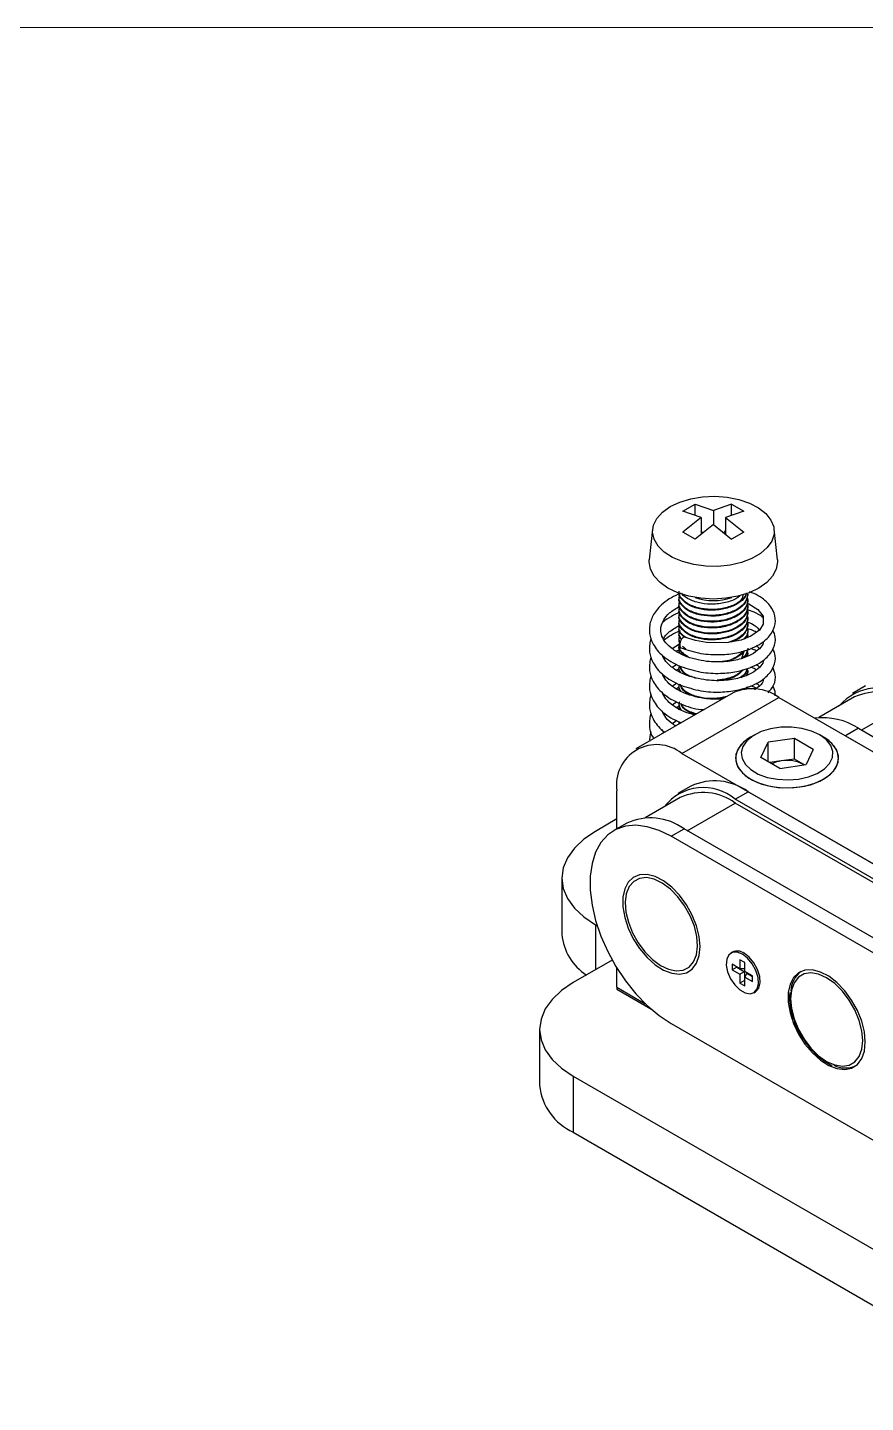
# Model space of a CAD drawing. Header units: millimetres. Extents: x 5 to 292, y 4 to 204.
# Drawn here: x 158.7 to 195.3, y 144.5 to 204.5 of the extents above; entities that cross this region are included whole.
import ezdxf

# ---------------------------------------------------------------- set-up
doc = ezdxf.new("R2010")
doc.units = ezdxf.units.MM

msp = doc.modelspace()

# ---------------------------------------------------------------- linework, layer by layer
at = {"color": 7, "linetype": 'Continuous', "lineweight": 18}
msp.add_line((4.92, 204.48), (291.92, 204.48), dxfattribs=at)
at = {"color": 7, "linetype": 'Continuous', "lineweight": 25}
for p, q in [((187.317, 183.37), (187.847, 183.676)), ((187.847, 183.676), (188.642, 183.394)), ((187.847, 183.182), (187.847, 183.676)), ((189.438, 183.676), (188.642, 183.394)), ((189.438, 183.676), (189.968, 183.37)), ((189.438, 183.182), (189.438, 183.676)), ((188.112, 183.088), (187.317, 183.37)), ((188.112, 183.088), (187.317, 182.452)), ((188.112, 183.088), (188.112, 182.358)), ((188.642, 183.394), (188.642, 182.782)), ((189.968, 183.37), (189.173, 183.088)), ((189.173, 183.088), (189.968, 182.452)), ((189.173, 183.088), (189.173, 182.358)), ((185.991, 182.582), (185.848, 181.251)), ((188.642, 182.782), (187.847, 182.146)), ((188.18, 182.412), (188.112, 182.51)), ((188.642, 182.782), (189.438, 182.146)), ((189.106, 182.411), (189.173, 182.508)), ((191.437, 181.251), (191.294, 182.582)), ((187.847, 182.146), (187.317, 182.452)), ((189.968, 182.452), (189.438, 182.146)), ((187.142, 179.622), (187.142, 179.59)), ((190.142, 179.719), (190.142, 179.752)), ((190.142, 179.46), (190.142, 179.493)), ((187.142, 179.363), (187.142, 179.331)), ((187.142, 179.104), (187.142, 179.071)), ((190.142, 179.201), (190.142, 179.233)), ((190.142, 178.942), (190.142, 178.974)), ((187.142, 178.844), (187.142, 178.812)), ((187.142, 178.585), (187.142, 178.553)), ((187.142, 178.326), (187.142, 178.294)), ((190.142, 178.682), (190.142, 178.715)), ((190.142, 178.423), (190.142, 178.456)), ((187.142, 178.067), (187.142, 178.034)), ((187.142, 177.807), (187.142, 177.775)), ((190.142, 178.164), (190.142, 178.196)), ((190.142, 177.905), (190.142, 177.937)), ((186.849, 177.37), (187.161, 177.578)), ((187.124, 177.298), (187.032, 177.253)), ((187.142, 177.548), (187.142, 177.516)), ((187.142, 177.289), (187.142, 177.257)), ((187.436, 177.346), (187.289, 177.457)), ((189.97, 177.241), (189.872, 176.936)), ((190.142, 177.127), (190.142, 177.159)), ((186.557, 176.967), (186.501, 176.928)), ((186.849, 176.554), (187.037, 176.679)), ((187.13, 176.484), (187.032, 176.436)), ((187.142, 176.511), (187.142, 176.479)), ((186.557, 176.151), (186.501, 176.112)), ((186.849, 175.737), (187.037, 175.862)), ((190.141, 176.349), (190.106, 176.239)), ((190.142, 176.349), (190.142, 176.382)), ((189.506, 175.44), (185.264, 172.991)), ((186.557, 175.334), (186.501, 175.295)), ((187.156, 175.68), (187.032, 175.62)), ((187.142, 175.733), (187.142, 175.701)), ((190.08, 175.674), (190.052, 175.588)), ((190.092, 175.677), (190.058, 175.572)), ((194.806, 175.259), (193.243, 174.357)), ((195.28, 175.743), (194.715, 175.417)), ((186.849, 174.92), (187.037, 175.046)), ((187.185, 174.878), (187.032, 174.803)), ((187.142, 174.956), (187.142, 174.923)), ((187.151, 174.696), (187.185, 174.8)), ((187.263, 172.793), (191.506, 175.242)), ((189.149, 175.234), (188.773, 175.176)), ((191.506, 175.242), (239.731, 147.402)), ((186.557, 174.518), (186.501, 174.478)), ((186.849, 174.104), (187.037, 174.229)), ((186.482, 173.694), (186.401, 173.833)), ((190.445, 173.609), (190.268, 173.507)), ((192.177, 173.449), (191.033, 173.28)), ((193.003, 172.962), (192.177, 173.449)), ((192.177, 172.551), (192.177, 173.449)), ((193.451, 173.507), (193.274, 173.609)), ((194.971, 173.895), (194.405, 173.568)), ((194.405, 173.568), (236.832, 149.076)), ((194.971, 173.895), (237.397, 149.403)), ((190.716, 172.623), (191.033, 173.28)), ((191.033, 172.436), (191.033, 173.28)), ((193.003, 172.962), (192.686, 172.306)), ((187.263, 172.793), (235.488, 144.953)), ((191.542, 172.136), (190.716, 172.623)), ((191.605, 172.466), (191.108, 172.392)), ((191.542, 172.136), (192.686, 172.306)), ((192.177, 172.551), (191.605, 172.466)), ((192.59, 172.308), (192.177, 172.551)), ((192.611, 172.295), (192.59, 172.308)), ((192.612, 172.295), (192.59, 172.308)), ((184.435, 169.503), (184.435, 171.159)), ((187.663, 171.367), (187.097, 171.04)), ((189.597, 170.793), (190.163, 171.119)), ((232.589, 146.627), (190.163, 171.119)), ((187.197, 170.867), (185.663, 169.981)), ((232.023, 146.3), (189.597, 170.793)), ((232.023, 146.137), (189.597, 170.629)), ((184.435, 169.933), (183.498, 169.392)), ((184.863, 169.75), (184.297, 169.424)), ((186.797, 169.176), (187.362, 169.503)), ((229.789, 145.01), (187.362, 169.503)), ((229.223, 144.684), (186.797, 169.176)), ((182.034, 167.351), (182.034, 164.902)), ((183.498, 165.31), (183.577, 165.265)), ((189.479, 164.122), (189.408, 164.082)), ((184.227, 163.772), (182.526, 162.79)), ((184.435, 162.586), (184.435, 163.419)), ((189.802, 163.399), (189.466, 163.593)), ((189.466, 163.593), (189.466, 163.348)), ((189.659, 163.46), (189.466, 163.348)), ((189.466, 163.348), (189.802, 163.154)), ((189.659, 163.482), (189.659, 163.46)), ((189.659, 163.46), (189.995, 163.266)), ((190.014, 163.665), (189.802, 163.787)), ((189.802, 163.787), (189.802, 163.399)), ((189.995, 163.392), (189.802, 163.399)), ((189.995, 163.266), (189.802, 163.154)), ((189.995, 163.676), (189.995, 163.392)), ((189.995, 163.266), (189.995, 162.878)), ((190.014, 163.277), (190.014, 163.665)), ((190.35, 163.083), (190.014, 163.277)), ((189.802, 163.154), (189.802, 162.766)), ((189.995, 162.878), (189.802, 162.766)), ((189.802, 162.766), (190.014, 162.644)), ((189.995, 162.878), (190.014, 162.867)), ((190.104, 163.203), (190.014, 163.032)), ((190.014, 162.644), (190.014, 163.032)), ((190.014, 163.032), (190.35, 162.838)), ((190.104, 163.203), (190.35, 163.061)), ((190.35, 162.838), (190.35, 163.083)), ((184.435, 162.586), (184.435, 162.504)), ((184.435, 162.586), (185.673, 161.871)), ((184.435, 162.504), (185.912, 161.652)), ((190.408, 162.35), (190.479, 162.39)), ((186.797, 161.011), (200.232, 153.255)), ((181.061, 160.749), (181.061, 158.299)), ((193.357, 159.459), (193.567, 159.317)), ((193.567, 159.317), (193.616, 159.284)), ((182.526, 158.708), (231.741, 130.297)), ((182.526, 158.708), (182.526, 156.258)), ((182.526, 156.258), (231.741, 127.847))]:
    msp.add_line(p, q, dxfattribs=at)
at = {"color": 8, "linetype": 'Continuous', "lineweight": 25}
for p, q in [((197.205, 175.021), (195.112, 173.813)), ((187.504, 169.421), (189.597, 170.629)), ((183.498, 165.31), (183.498, 163.351))]:
    msp.add_line(p, q, dxfattribs=at)
at = {"color": 7, "linetype": 'Continuous', "lineweight": 25, "flags": 128}
for points in [[(186.764, 183.571), (187.18, 183.768), (187.657, 183.911), (188.174, 183.997), (188.71, 184.02), (189.243, 183.981), (189.752, 183.881), (190.215, 183.723), (190.614, 183.515), (190.932, 183.265), (191.156, 182.983), (191.278, 182.681), (191.292, 182.37), (191.197, 182.065), (190.997, 181.777), (190.701, 181.518), (190.321, 181.298), (189.872, 181.127), (189.373, 181.012), (188.844, 180.958), (188.307, 180.965), (187.783, 181.036), (187.295, 181.165), (186.861, 181.349), (186.501, 181.579), (186.228, 181.847), (186.054, 182.14), (185.986, 182.448), (186.027, 182.757), (186.175, 183.056), (186.424, 183.331), (186.764, 183.571)], [(191.437, 181.251), (191.442, 181.151), (191.389, 180.836), (191.229, 180.533), (190.97, 180.253), (190.622, 180.008), (190.198, 179.807), (189.714, 179.658), (189.189, 179.566), (188.642, 179.535), (188.096, 179.566), (187.571, 179.658), (187.087, 179.807), (186.662, 180.008), (186.314, 180.253), (186.055, 180.533), (185.896, 180.836), (185.842, 181.151), (185.848, 181.251)], [(190.107, 179.353), (190.187, 179.328), (190.585, 179.079), (190.813, 178.779), (190.817, 178.431), (190.648, 178.181), (190.281, 177.916), (189.85, 177.743), (189.203, 177.62), (188.348, 177.631), (187.864, 177.72), (187.389, 177.876), (187.389, 177.876)], [(187.388, 177.876), (187.353, 177.876), (187.304, 177.845), (187.254, 177.782), (187.212, 177.698), (187.184, 177.605), (187.174, 177.517)], [(187.174, 177.517), (187.184, 177.448), (187.212, 177.409), (187.219, 177.405)], [(190.268, 173.507), (190.106, 173.402), (189.844, 173.166), (189.676, 172.902), (189.611, 172.624), (189.65, 172.344), (189.793, 172.075), (190.032, 171.831), (190.357, 171.622), (190.752, 171.458), (191.199, 171.347), (191.677, 171.294), (192.163, 171.302), (192.636, 171.369), (193.071, 171.494), (193.451, 171.67)], [(190.268, 173.507), (190.256, 173.5), (189.954, 173.28), (189.742, 173.027), (189.628, 172.754), (189.619, 172.473), (189.714, 172.198), (189.91, 171.941), (190.197, 171.714), (190.561, 171.528), (190.987, 171.391), (191.453, 171.311), (191.938, 171.291), (192.42, 171.331)], [(192.357, 171.675), (192.791, 171.771), (193.174, 171.922), (193.486, 172.121), (193.711, 172.355), (193.835, 172.614), (193.854, 172.882), (193.765, 173.145), (193.573, 173.389), (193.288, 173.601), (192.927, 173.769), (192.508, 173.885), (192.054, 173.942), (191.59, 173.937), (191.14, 173.87), (190.729, 173.745), (190.379, 173.569), (190.109, 173.351), (189.933, 173.103), (189.861, 172.838), (189.897, 172.571), (190.039, 172.316), (190.278, 172.086), (190.603, 171.894), (190.996, 171.751), (191.435, 171.664), (191.897, 171.638), (192.357, 171.675)], [(192.42, 171.331), (192.875, 171.43), (193.283, 171.583), (193.624, 171.783), (193.883, 172.021), (194.047, 172.285), (194.109, 172.564), (194.066, 172.843), (193.92, 173.111), (193.677, 173.355), (193.451, 173.507)], [(193.451, 171.67), (193.756, 171.889), (193.972, 172.141), (194.089, 172.413), (194.102, 172.694), (194.011, 172.97), (193.818, 173.228), (193.534, 173.456), (193.451, 173.507)], [(183.498, 169.392), (182.989, 169.048), (182.579, 168.662), (182.278, 168.243), (182.095, 167.803), (182.034, 167.351), (182.095, 166.9), (182.278, 166.46), (182.579, 166.041), (182.989, 165.655), (183.498, 165.31)], [(186.797, 169.176), (186.27, 169.435), (185.755, 169.596), (185.263, 169.657), (184.805, 169.616), (184.392, 169.474), (184.033, 169.235), (183.735, 168.902), (183.506, 168.485), (183.35, 167.992), (183.271, 167.434), (183.271, 166.824), (183.35, 166.175), (183.506, 165.502), (183.735, 164.82), (184.033, 164.144), (184.392, 163.489), (184.805, 162.87), (185.263, 162.301), (185.755, 161.794), (186.27, 161.36), (186.797, 161.011)], [(188.059, 164.365), (188.02, 164.806), (187.903, 165.272), (187.715, 165.742), (187.464, 166.192), (187.162, 166.603), (186.824, 166.954), (186.464, 167.23), (186.1, 167.418), (185.748, 167.508), (185.426, 167.496), (185.148, 167.384), (184.927, 167.176), (184.774, 166.883), (184.696, 166.517), (184.696, 166.096), (184.774, 165.639), (184.927, 165.168), (185.148, 164.706), (185.426, 164.273), (185.748, 163.889), (186.1, 163.574), (186.464, 163.341), (186.824, 163.201), (187.162, 163.162), (187.464, 163.224), (187.715, 163.385), (187.903, 163.637), (188.02, 163.969), (188.059, 164.365)], [(186.063, 167.304), (185.726, 167.373), (185.422, 167.341), (185.166, 167.208), (184.97, 166.982), (184.844, 166.673), (184.795, 166.297), (184.826, 165.873), (184.933, 165.423), (185.113, 164.968), (185.356, 164.531), (185.65, 164.135), (185.981, 163.8), (186.33, 163.541), (186.682, 163.373), (187.019, 163.303), (187.323, 163.335), (187.579, 163.468), (187.775, 163.694), (187.901, 164.003), (187.95, 164.379), (187.92, 164.803), (187.812, 165.254), (187.632, 165.709), (187.389, 166.145), (187.095, 166.541), (186.765, 166.877), (186.415, 167.135), (186.063, 167.304)], [(189.908, 164.032), (189.678, 164.12), (189.474, 164.111), (189.316, 164.004), (189.223, 163.812), (189.203, 163.555), (189.261, 163.261), (189.388, 162.963), (189.572, 162.692), (189.792, 162.477), (190.024, 162.343), (190.245, 162.303), (190.428, 162.362), (190.556, 162.514), (190.613, 162.741), (190.594, 163.02), (190.5, 163.32), (190.342, 163.609), (190.138, 163.855), (189.908, 164.032)], [(190.479, 162.39), (190.499, 162.403), (190.626, 162.555), (190.683, 162.782), (190.664, 163.061), (190.571, 163.361), (190.413, 163.65), (190.208, 163.896), (189.979, 164.073)], [(195.271, 160.201), (195.232, 160.642), (195.116, 161.109), (194.928, 161.578), (194.677, 162.029), (194.375, 162.439), (194.036, 162.791), (193.676, 163.066), (193.312, 163.254), (192.961, 163.344), (192.639, 163.333), (192.361, 163.221), (192.14, 163.013), (191.987, 162.719), (191.908, 162.353), (191.908, 161.932), (191.987, 161.475), (192.14, 161.005), (192.361, 160.542), (192.639, 160.109), (192.961, 159.726), (193.312, 159.41), (193.676, 159.177), (194.036, 159.038), (194.375, 158.998), (194.677, 159.06), (194.928, 159.221), (195.116, 159.473), (195.232, 159.805), (195.271, 160.201)], [(182.526, 162.79), (182.016, 162.445), (181.606, 162.059), (181.306, 161.641), (181.123, 161.2), (181.061, 160.749), (181.123, 160.297), (181.306, 159.857), (181.606, 159.438), (182.016, 159.052), (182.526, 158.708)], [(193.585, 159.353), (193.936, 159.196), (194.27, 159.138), (194.569, 159.182), (194.819, 159.327), (195.007, 159.563), (195.123, 159.881), (195.163, 160.264), (195.123, 160.692), (195.007, 161.144), (194.819, 161.598), (194.569, 162.031), (194.27, 162.421), (193.936, 162.748), (193.585, 162.996), (193.234, 163.153), (192.9, 163.211), (192.601, 163.167), (192.352, 163.023), (192.164, 162.786), (192.047, 162.468), (192.007, 162.085), (192.047, 161.657), (192.164, 161.205), (192.352, 160.751), (192.601, 160.318), (192.9, 159.928), (193.234, 159.601), (193.585, 159.353)]]:
    msp.add_lwpolyline(points, dxfattribs=at)
at = {"color": 7, "linetype": 'Continuous', "lineweight": 25}
for centre, radius, start, end in [((188.642, 181.881), 2.415, 250.65711, 289.343), ((190.335, 173.609), 2.009, 54.34127, 114.34823), ((195.835, 173.405), 2.246, 52.41672, 139.23045), ((195.804, 173.105), 2.374, 53.82332, 114.86623), ((193.401, 171.444), 2.911, 57.34731, 96.43213), ((186.168, 171.424), 1.753, 51.32542, 188.68533), ((191.792, 171.101), 1.378, 97.77494, 115.7486), ((191.862, 170.926), 1.561, 62.21817, 99.48433), ((188.204, 169.148), 2.155, 49.73518, 142.41089), ((188.196, 168.713), 2.374, 53.82332, 114.86623), ((188.703, 169.123), 2.473, 53.82357, 114.86601), ((185.903, 167.506), 2.473, 53.82357, 114.86601), ((184.416, 165.117), 2.392, 185.17223, 236.60257), ((189.688, 163.69), 0.481, 52.85716, 115.83247), ((193.164, 162.366), 1.147, 127.29649, 177.09454), ((194.406, 160.178), 1.114, 242.81161, 293.42898), ((183.599, 158.574), 2.553, 186.18749, 245.13262)]:
    msp.add_arc(centre, radius, start, end, dxfattribs=at)
for points, knots in [([(187.204, 179.787), (187.068, 179.725), (186.791, 179.599), (186.457, 179.361), (186.201, 179.11), (186.031, 178.868), (185.92, 178.63), (185.846, 178.349), (185.842, 177.989), (185.997, 177.521), (186.343, 177.107), (186.782, 176.788), (187.071, 176.656), (187.219, 176.589)], [0, 0, 0, 0, 0.086456, 0.177089, 0.256997, 0.326967, 0.386641, 0.449365, 0.542507, 0.664162, 0.818255, 0.906626, 1, 1, 1, 1]), ([(190.069, 179.787), (190.059, 179.746), (190.02, 179.589), (189.731, 179.359), (189.255, 179.148), (188.675, 179.058), (188.094, 179.102), (187.586, 179.267), (187.256, 179.53), (187.108, 179.758), (187.148, 179.873), (187.151, 179.881)], [0, 0, 0, 0, 0.047899, 0.181097, 0.313865, 0.450465, 0.581778, 0.716694, 0.852476, 0.989667, 1, 1, 1, 1]), ([(190.081, 179.792), (190.068, 179.738), (190.029, 179.568), (189.733, 179.326), (189.255, 179.116), (188.675, 179.026), (188.094, 179.07), (187.586, 179.235), (187.256, 179.498), (187.108, 179.726), (187.148, 179.84), (187.151, 179.848)], [0, 0, 0, 0, 0.061678, 0.192948, 0.323795, 0.458419, 0.587831, 0.720795, 0.854611, 0.989817, 1, 1, 1, 1]), ([(190.141, 179.72), (190.119, 179.601), (190.076, 179.366), (189.737, 179.066), (189.254, 178.857), (188.675, 178.767), (188.094, 178.811), (187.586, 178.975), (187.256, 179.238), (187.108, 179.467), (187.148, 179.581), (187.151, 179.589)], [0, 0, 0, 0, 0.1245003, 0.2469815, 0.3690679, 0.4946782, 0.6154265, 0.7394877, 0.8643451, 0.9904984, 1, 1, 1, 1]), ([(190.141, 179.46), (190.119, 179.342), (190.076, 179.106), (189.737, 178.806), (189.254, 178.597), (188.675, 178.507), (188.094, 178.552), (187.586, 178.716), (187.256, 178.979), (187.108, 179.208), (187.148, 179.322), (187.151, 179.33)], [0, 0, 0, 0, 0.1245, 0.246982, 0.369068, 0.494678, 0.615426, 0.739488, 0.864345, 0.990498, 1, 1, 1, 1]), ([(190.141, 179.752), (190.119, 179.633), (190.076, 179.398), (189.737, 179.098), (189.254, 178.889), (188.676, 178.799), (188.093, 178.843), (187.588, 179.008), (187.249, 179.271), (187.104, 179.535), (187.167, 179.683), (187.185, 179.726)], [0, 0, 0, 0, 0.119567, 0.237195, 0.354443, 0.475076, 0.59104, 0.710185, 0.830095, 0.951249, 1, 1, 1, 1]), ([(190.106, 179.609), (190.121, 179.571), (190.181, 179.418), (190.057, 179.139), (189.743, 178.839), (189.252, 178.63), (188.676, 178.54), (188.093, 178.584), (187.588, 178.748), (187.249, 179.012), (187.104, 179.275), (187.167, 179.424), (187.185, 179.466)], [0, 0, 0, 0, 0.037761, 0.153655, 0.266729, 0.379438, 0.4954, 0.606874, 0.721406, 0.836673, 0.953136, 1, 1, 1, 1]), ([(187.219, 177.405), (187.507, 177.311), (188.056, 177.132), (188.924, 177.085), (189.655, 177.167), (190.225, 177.331), (190.642, 177.534), (191.021, 177.815), (191.303, 178.188), (191.385, 178.684), (191.216, 179.172), (190.86, 179.525), (190.49, 179.749), (190.282, 179.824), (190.213, 179.849)], [0, 0, 0, 0, 0.116019, 0.220703, 0.311375, 0.391961, 0.460297, 0.517686, 0.620631, 0.710989, 0.799624, 0.907222, 0.969298, 1, 1, 1, 1]), ([(189.808, 179.687), (189.778, 179.657), (189.649, 179.527), (189.244, 179.379), (188.679, 179.284), (188.088, 179.329), (187.607, 179.496), (187.319, 179.665), (187.274, 179.773), (187.273, 179.776)], [0, 0, 0, 0, 0.055779, 0.241396, 0.43237, 0.615953, 0.804572, 0.994402, 1, 1, 1, 1]), ([(189.937, 179.73), (189.924, 179.659), (189.895, 179.501), (189.729, 179.376), (189.638, 179.307)], [0, 0, 0, 0, 0.4494031, 1, 1, 1, 1]), ([(190.816, 177.676), (190.818, 177.656), (190.825, 177.556), (190.665, 177.361), (190.327, 177.1), (189.825, 176.902), (189.168, 176.774), (188.464, 176.782), (187.85, 176.895), (187.332, 177.065), (186.885, 177.309), (186.556, 177.613), (186.386, 177.908), (186.322, 178.239), (186.418, 178.578), (186.713, 178.946), (187.018, 179.127), (187.178, 179.222)], [0, 0, 0, 0, 0.018054, 0.087483, 0.161745, 0.224787, 0.303664, 0.39891, 0.453778, 0.511772, 0.585054, 0.653061, 0.713737, 0.768859, 0.861378, 0.927267, 1, 1, 1, 1]), ([(187.18, 178.958), (187.054, 178.9), (186.787, 178.776), (186.547, 178.621), (186.449, 178.523), (186.446, 178.521)], [0, 0, 0, 0, 0.465943, 0.985719, 1, 1, 1, 1]), ([(190.141, 179.201), (190.119, 179.082), (190.076, 178.847), (189.737, 178.547), (189.254, 178.338), (188.675, 178.248), (188.094, 178.292), (187.586, 178.457), (187.256, 178.72), (187.108, 178.948), (187.148, 179.062), (187.151, 179.07)], [0, 0, 0, 0, 0.1245003, 0.2469815, 0.3690679, 0.4946782, 0.6154265, 0.7394877, 0.8643451, 0.9904983, 1, 1, 1, 1]), ([(190.141, 178.942), (190.119, 178.823), (190.076, 178.588), (189.737, 178.288), (189.254, 178.079), (188.675, 177.989), (188.094, 178.033), (187.586, 178.198), (187.256, 178.461), (187.108, 178.689), (187.148, 178.803), (187.151, 178.811)], [0, 0, 0, 0, 0.1245, 0.246981, 0.369068, 0.494678, 0.615426, 0.739488, 0.864345, 0.990498, 1, 1, 1, 1]), ([(190.106, 179.35), (190.121, 179.312), (190.181, 179.159), (190.057, 178.879), (189.743, 178.58), (189.252, 178.37), (188.676, 178.281), (188.093, 178.325), (187.588, 178.489), (187.249, 178.753), (187.104, 179.016), (187.167, 179.164), (187.185, 179.207)], [0, 0, 0, 0, 0.0377606, 0.1536552, 0.2667287, 0.3794377, 0.4954, 0.6068736, 0.7214058, 0.8366729, 0.9531364, 1, 1, 1, 1]), ([(190.106, 179.091), (190.121, 179.053), (190.181, 178.899), (190.057, 178.62), (189.743, 178.321), (189.252, 178.111), (188.676, 178.021), (188.093, 178.065), (187.588, 178.23), (187.249, 178.493), (187.104, 178.757), (187.167, 178.905), (187.185, 178.948)], [0, 0, 0, 0, 0.037761, 0.153655, 0.266729, 0.379438, 0.4954, 0.606874, 0.721406, 0.836673, 0.953136, 1, 1, 1, 1]), ([(190.814, 178.704), (190.798, 178.721), (190.702, 178.824), (190.451, 178.947), (190.207, 179.036), (190.101, 179.075)], [0, 0, 0, 0, 0.09896, 0.608674, 1, 1, 1, 1]), ([(186.472, 177.794), (186.473, 177.797), (186.503, 177.905), (186.731, 178.133), (187.031, 178.317), (187.191, 178.414)], [0, 0, 0, 0, 0.014274, 0.475841, 1, 1, 1, 1]), ([(187.359, 177.89), (187.331, 177.91), (187.184, 178.015), (187.109, 178.171), (187.148, 178.285), (187.151, 178.293)], [0, 0, 0, 0, 0.182091, 0.942711, 1, 1, 1, 1]), ([(190.141, 178.683), (190.119, 178.564), (190.076, 178.329), (189.737, 178.029), (189.254, 177.82), (188.675, 177.73), (188.094, 177.774), (187.586, 177.938), (187.256, 178.201), (187.108, 178.43), (187.148, 178.544), (187.151, 178.552)], [0, 0, 0, 0, 0.1245, 0.246982, 0.369068, 0.494678, 0.615426, 0.739488, 0.864345, 0.990498, 1, 1, 1, 1]), ([(187.446, 177.857), (187.386, 177.898), (187.203, 178.022), (187.106, 178.239), (187.167, 178.387), (187.185, 178.429)], [0, 0, 0, 0, 0.259085, 0.787408, 1, 1, 1, 1]), ([(190.106, 178.831), (190.121, 178.794), (190.181, 178.64), (190.057, 178.361), (189.743, 178.061), (189.252, 177.852), (188.676, 177.762), (188.093, 177.806), (187.588, 177.971), (187.249, 178.234), (187.104, 178.498), (187.167, 178.646), (187.185, 178.689)], [0, 0, 0, 0, 0.037761, 0.153655, 0.266729, 0.379438, 0.4954, 0.606874, 0.721406, 0.836673, 0.953136, 1, 1, 1, 1]), ([(190.106, 178.572), (190.121, 178.534), (190.181, 178.381), (190.055, 178.104), (189.761, 177.808), (189.445, 177.692), (189.298, 177.638)], [0, 0, 0, 0, 0.1031276, 0.4196456, 0.7284589, 1, 1, 1, 1]), ([(190.141, 178.423), (190.119, 178.306), (190.073, 178.072), (189.789, 177.798), (189.523, 177.697), (189.42, 177.658)], [0, 0, 0, 0, 0.3855602, 0.7648675, 1, 1, 1, 1]), ([(190.106, 178.313), (190.12, 178.275), (190.179, 178.123), (190.121, 177.927), (189.986, 177.809), (189.964, 177.789)], [0, 0, 0, 0, 0.213319, 0.8680357, 1, 1, 1, 1]), ([(190.095, 178.541), (190.126, 178.531), (190.342, 178.465), (190.546, 178.325), (190.628, 178.208), (190.647, 178.18)], [0, 0, 0, 0, 0.113714, 0.793224, 1, 1, 1, 1]), ([(185.93, 177.818), (185.929, 177.817), (185.892, 177.739), (185.851, 177.531), (185.84, 177.173), (185.998, 176.705), (186.343, 176.291), (186.782, 175.971), (187.071, 175.84), (187.219, 175.772)], [0, 0, 0, 0, 0.001258, 0.1033932, 0.2550575, 0.45315, 0.7040624, 0.8479581, 1, 1, 1, 1]), ([(187.194, 178.148), (187.061, 178.089), (186.803, 177.974), (186.599, 177.819), (186.501, 177.745)], [0, 0, 0, 0, 0.517032, 1, 1, 1, 1]), ([(187.246, 177.766), (187.184, 177.847), (187.116, 177.936), (187.148, 178.025), (187.151, 178.033)], [0, 0, 0, 0, 0.910654, 1, 1, 1, 1]), ([(187.536, 177.011), (187.442, 177.073), (187.223, 177.217), (187.105, 177.461), (187.167, 177.609), (187.185, 177.652)], [0, 0, 0, 0, 0.349504, 0.813352, 1, 1, 1, 1]), ([(187.204, 177.606), (187.168, 177.654), (187.127, 177.71), (187.148, 177.766), (187.151, 177.774)], [0, 0, 0, 0, 0.857825, 1, 1, 1, 1]), ([(187.254, 177.779), (187.195, 177.866), (187.107, 177.996), (187.166, 178.127), (187.185, 178.17)], [0, 0, 0, 0, 0.673708, 1, 1, 1, 1]), ([(187.198, 177.653), (187.171, 177.696), (187.119, 177.782), (187.163, 177.868), (187.185, 177.911)], [0, 0, 0, 0, 0.504309, 1, 1, 1, 1]), ([(187.219, 176.589), (187.507, 176.495), (188.056, 176.316), (188.924, 176.268), (189.655, 176.351), (190.226, 176.515), (190.642, 176.718), (191.022, 176.999), (191.297, 177.37), (191.393, 177.825), (191.284, 178.077), (191.24, 178.179)], [0, 0, 0, 0, 0.150012, 0.285366, 0.402605, 0.506802, 0.595159, 0.669363, 0.802469, 0.919302, 1, 1, 1, 1]), ([(190.141, 178.164), (190.136, 178.041), (190.13, 177.906), (190.009, 177.798), (189.998, 177.789)], [0, 0, 0, 0, 0.912307, 1, 1, 1, 1]), ([(190.106, 178.054), (190.13, 178.016), (190.155, 177.977), (190.142, 177.938), (190.141, 177.937)], [0, 0, 0, 0, 0.97528, 1, 1, 1, 1]), ([(190.512, 178.083), (190.481, 178.102), (190.387, 178.159), (190.269, 178.198), (190.19, 178.224)], [0, 0, 0, 0, 0.333221, 1, 1, 1, 1]), ([(190.816, 176.86), (190.818, 176.839), (190.825, 176.739), (190.665, 176.544), (190.327, 176.283), (189.825, 176.085), (189.168, 175.957), (188.464, 175.965), (187.85, 176.079), (187.332, 176.248), (186.887, 176.492), (186.551, 176.796), (186.449, 177.002), (186.401, 177.099)], [0, 0, 0, 0, 0.0253, 0.122593, 0.226661, 0.315004, 0.425538, 0.55901, 0.6359, 0.717168, 0.819863, 0.915164, 1, 1, 1, 1]), ([(187.489, 177.014), (187.414, 177.065), (187.216, 177.199), (187.108, 177.393), (187.148, 177.507), (187.151, 177.515)], [0, 0, 0, 0, 0.364028, 0.955455, 1, 1, 1, 1]), ([(187.182, 177.171), (187.164, 177.202), (187.122, 177.275), (187.162, 177.349), (187.185, 177.392)], [0, 0, 0, 0, 0.4222301, 1, 1, 1, 1]), ([(187.219, 175.772), (187.507, 175.678), (188.056, 175.499), (188.924, 175.452), (189.655, 175.534), (190.226, 175.698), (190.642, 175.901), (191.022, 176.182), (191.297, 176.554), (191.393, 177.009), (191.284, 177.26), (191.24, 177.363)], [0, 0, 0, 0, 0.150012, 0.285366, 0.402605, 0.506802, 0.595159, 0.669363, 0.802469, 0.919302, 1, 1, 1, 1]), ([(189.969, 177.275), (189.892, 177.193), (189.72, 177.011), (189.366, 176.847), (189.11, 176.814), (189.042, 176.805)], [0, 0, 0, 0, 0.373902, 0.834727, 1, 1, 1, 1]), ([(189.998, 177.27), (189.915, 177.176), (189.745, 176.983), (189.431, 176.873), (189.271, 176.816)], [0, 0, 0, 0, 0.490907, 1, 1, 1, 1]), ([(190.108, 177.315), (190.097, 177.23), (190.079, 177.093), (189.942, 176.985), (189.89, 176.943)], [0, 0, 0, 0, 0.617952, 1, 1, 1, 1]), ([(190.141, 177.386), (190.132, 177.264), (190.12, 177.112), (189.979, 176.991), (189.952, 176.968)], [0, 0, 0, 0, 0.805696, 1, 1, 1, 1]), ([(190.106, 177.276), (190.123, 177.238), (190.163, 177.155), (190.121, 177.072), (190.098, 177.026)], [0, 0, 0, 0, 0.456277, 1, 1, 1, 1]), ([(190.512, 177.266), (190.481, 177.286), (190.413, 177.328), (190.327, 177.357), (190.281, 177.373)], [0, 0, 0, 0, 0.454758, 1, 1, 1, 1]), ([(190.517, 177.489), (190.541, 177.475), (190.61, 177.436), (190.633, 177.392), (190.647, 177.364)], [0, 0, 0, 0, 0.358826, 1, 1, 1, 1]), ([(185.93, 177.001), (185.929, 177), (185.892, 176.922), (185.851, 176.715), (185.84, 176.357), (185.998, 175.888), (186.343, 175.474), (186.782, 175.155), (187.071, 175.023), (187.219, 174.956)], [0, 0, 0, 0, 0.001258, 0.103393, 0.255058, 0.45315, 0.704062, 0.847958, 1, 1, 1, 1]), ([(186.472, 176.978), (186.473, 176.981), (186.475, 176.992), (186.487, 177.004), (186.495, 177.012)], [0, 0, 0, 0, 0.28035, 1, 1, 1, 1]), ([(187.185, 176.355), (187.161, 176.388), (187.131, 176.429), (187.148, 176.47), (187.151, 176.478)], [0, 0, 0, 0, 0.805254, 1, 1, 1, 1]), ([(187.204, 176.343), (187.174, 176.391), (187.118, 176.481), (187.163, 176.572), (187.185, 176.615)], [0, 0, 0, 0, 0.529598, 1, 1, 1, 1]), ([(187.551, 176.189), (187.445, 176.254), (187.246, 176.376), (187.204, 176.539), (187.185, 176.615)], [0, 0, 0, 0, 0.536424, 1, 1, 1, 1]), ([(187.893, 176.081), (187.798, 176.109), (187.532, 176.185), (187.276, 176.377), (187.225, 176.539), (187.207, 176.595)], [0, 0, 0, 0, 0.266389, 0.745997, 1, 1, 1, 1]), ([(189.959, 176.456), (189.885, 176.377), (189.716, 176.198), (189.354, 176.033), (189.085, 175.999), (189.004, 175.989)], [0, 0, 0, 0, 0.353342, 0.8066, 1, 1, 1, 1]), ([(190.094, 176.495), (190.082, 176.425), (190.057, 176.28), (189.905, 176.166), (189.825, 176.106)], [0, 0, 0, 0, 0.4769273, 1, 1, 1, 1]), ([(190.106, 176.498), (190.093, 176.416), (190.071, 176.269), (189.922, 176.153), (189.855, 176.101)], [0, 0, 0, 0, 0.557777, 1, 1, 1, 1]), ([(190.106, 176.498), (190.123, 176.46), (190.166, 176.363), (190.115, 176.264), (190.084, 176.204)], [0, 0, 0, 0, 0.38721, 1, 1, 1, 1]), ([(190.512, 176.45), (190.481, 176.469), (190.413, 176.511), (190.327, 176.541), (190.281, 176.557)], [0, 0, 0, 0, 0.454758, 1, 1, 1, 1]), ([(190.517, 176.672), (190.541, 176.658), (190.61, 176.62), (190.633, 176.576), (190.647, 176.547)], [0, 0, 0, 0, 0.358826, 1, 1, 1, 1]), ([(191.028, 175.441), (191.119, 175.547), (191.322, 175.782), (191.39, 176.193), (191.284, 176.444), (191.24, 176.546)], [0, 0, 0, 0, 0.327781, 0.725374, 1, 1, 1, 1]), ([(185.93, 176.185), (185.929, 176.184), (185.892, 176.105), (185.851, 175.898), (185.84, 175.54), (185.998, 175.071), (186.343, 174.658), (186.782, 174.338), (187.071, 174.207), (187.219, 174.139)], [0, 0, 0, 0, 0.001258, 0.103393, 0.255058, 0.45315, 0.704062, 0.847958, 1, 1, 1, 1]), ([(189.04, 175.172), (188.808, 175.165), (188.413, 175.152), (187.85, 175.264), (187.332, 175.431), (186.887, 175.676), (186.551, 175.98), (186.449, 176.186), (186.401, 176.282)], [0, 0, 0, 0, 0.196778, 0.336825, 0.484849, 0.671896, 0.845478, 1, 1, 1, 1]), ([(186.472, 176.161), (186.473, 176.164), (186.475, 176.176), (186.487, 176.187), (186.495, 176.195)], [0, 0, 0, 0, 0.280352, 1, 1, 1, 1]), ([(189.908, 176.441), (189.849, 176.379), (189.693, 176.216), (189.293, 176.047), (188.957, 176.008), (188.811, 175.992)], [0, 0, 0, 0, 0.258518, 0.67688, 1, 1, 1, 1]), ([(189.876, 176.432), (189.874, 176.426), (189.847, 176.334), (189.739, 176.263), (189.638, 176.196)], [0, 0, 0, 0, 0.07079, 1, 1, 1, 1]), ([(190.816, 176.043), (190.817, 176.023), (190.824, 175.923), (190.708, 175.761), (190.508, 175.627), (190.431, 175.575)], [0, 0, 0, 0, 0.137331, 0.665452, 1, 1, 1, 1]), ([(190.517, 175.856), (190.541, 175.842), (190.61, 175.803), (190.633, 175.759), (190.647, 175.731)], [0, 0, 0, 0, 0.358826, 1, 1, 1, 1]), ([(185.93, 175.368), (185.929, 175.367), (185.892, 175.289), (185.852, 175.082), (185.839, 174.723), (186.003, 174.258), (186.265, 173.906), (186.499, 173.742), (186.529, 173.721)], [0, 0, 0, 0, 0.001699, 0.139595, 0.344364, 0.611817, 0.950584, 1, 1, 1, 1]), ([(187.822, 174.468), (187.673, 174.512), (187.318, 174.617), (186.888, 174.86), (186.55, 175.163), (186.449, 175.369), (186.401, 175.466)], [0, 0, 0, 0, 0.207531, 0.495271, 0.762296, 1, 1, 1, 1]), ([(186.472, 175.345), (186.473, 175.348), (186.475, 175.359), (186.487, 175.371), (186.495, 175.379)], [0, 0, 0, 0, 0.280352, 1, 1, 1, 1]), ([(187.207, 175.524), (187.169, 175.575), (187.126, 175.633), (187.148, 175.692), (187.151, 175.7)], [0, 0, 0, 0, 0.864167, 1, 1, 1, 1]), ([(187.225, 175.515), (187.183, 175.579), (187.114, 175.686), (187.164, 175.794), (187.185, 175.837)], [0, 0, 0, 0, 0.603314, 1, 1, 1, 1]), ([(187.938, 175.257), (187.827, 175.288), (187.545, 175.368), (187.279, 175.564), (187.227, 175.723), (187.21, 175.777)], [0, 0, 0, 0, 0.300523, 0.765645, 1, 1, 1, 1]), ([(189.226, 175.278), (189.042, 175.24), (188.675, 175.164), (188.09, 175.215), (187.598, 175.379), (187.281, 175.592), (187.231, 175.748), (187.215, 175.798)], [0, 0, 0, 0, 0.221802, 0.441258, 0.666736, 0.893661, 1, 1, 1, 1]), ([(190.106, 175.72), (190.13, 175.683), (190.155, 175.644), (190.142, 175.605), (190.141, 175.604)], [0, 0, 0, 0, 0.97528, 1, 1, 1, 1]), ([(190.512, 175.633), (190.481, 175.652), (190.413, 175.695), (190.327, 175.724), (190.281, 175.74)], [0, 0, 0, 0, 0.454758, 1, 1, 1, 1]), ([(191.329, 175.316), (191.336, 175.35), (191.367, 175.491), (191.295, 175.627), (191.24, 175.73)], [0, 0, 0, 0, 0.2429057, 1, 1, 1, 1]), ([(187.228, 174.697), (187.177, 174.764), (187.12, 174.839), (187.148, 174.914), (187.151, 174.922)], [0, 0, 0, 0, 0.8943458, 1, 1, 1, 1]), ([(187.246, 174.687), (187.192, 174.768), (187.109, 174.891), (187.165, 175.016), (187.185, 175.059)], [0, 0, 0, 0, 0.65706, 1, 1, 1, 1]), ([(187.219, 174.956), (187.504, 174.849), (187.83, 174.727), (188.19, 174.707), (188.234, 174.705)], [0, 0, 0, 0, 0.877471, 1, 1, 1, 1]), ([(187.876, 174.499), (187.788, 174.525), (187.528, 174.599), (187.291, 174.773), (187.242, 174.917), (187.228, 174.956)], [0, 0, 0, 0, 0.276207, 0.805992, 1, 1, 1, 1]), ([(187.912, 174.52), (187.811, 174.549), (187.539, 174.626), (187.294, 174.801), (187.245, 174.942), (187.233, 174.977)], [0, 0, 0, 0, 0.308636, 0.828556, 1, 1, 1, 1]), ([(185.93, 174.552), (185.929, 174.551), (185.892, 174.472), (185.85, 174.265), (185.85, 173.91), (185.908, 173.608), (186.036, 173.458), (186.048, 173.443)], [0, 0, 0, 0, 0.002654, 0.218096, 0.538015, 0.955869, 1, 1, 1, 1]), ([(187.009, 173.999), (186.971, 174.019), (186.777, 174.119), (186.556, 174.35), (186.45, 174.553), (186.401, 174.649)], [0, 0, 0, 0, 0.115568, 0.583473, 1, 1, 1, 1]), ([(186.472, 174.528), (186.473, 174.531), (186.475, 174.543), (186.487, 174.554), (186.495, 174.562)], [0, 0, 0, 0, 0.280352, 1, 1, 1, 1]), ([(187.169, 174.091), (187.155, 174.112), (187.135, 174.14), (187.147, 174.169), (187.151, 174.177)], [0, 0, 0, 0, 0.722787, 1, 1, 1, 1]), ([(187.158, 174.085), (187.15, 174.097), (187.138, 174.116), (187.147, 174.137), (187.151, 174.145)], [0, 0, 0, 0, 0.60232, 1, 1, 1, 1]), ([(185.93, 173.735), (185.929, 173.734), (185.892, 173.656), (185.859, 173.519), (185.862, 173.388), (185.863, 173.337)], [0, 0, 0, 0, 0.007511, 0.617269, 1, 1, 1, 1]), ([(186.464, 173.684), (186.466, 173.696), (186.468, 173.717), (186.488, 173.737), (186.495, 173.745)], [0, 0, 0, 0, 0.6005304, 1, 1, 1, 1]), ([(191.983, 162.357), (191.975, 162.306), (191.95, 162.133), (191.982, 161.797), (192.052, 161.429), (192.139, 161.201), (192.17, 161.118)], [0, 0, 0, 0, 0.138898, 0.473296, 0.808433, 1, 1, 1, 1]), ([(192.17, 161.118), (192.191, 161.056), (192.262, 160.85), (192.404, 160.571), (192.538, 160.373), (192.585, 160.306)], [0, 0, 0, 0, 0.219459, 0.73221, 1, 1, 1, 1]), ([(192.585, 160.306), (192.625, 160.242), (192.751, 160.045), (193.006, 159.763), (193.228, 159.545), (193.349, 159.464), (193.357, 159.459)], [0, 0, 0, 0, 0.1872706, 0.5797712, 0.9732545, 1, 1, 1, 1]), ([(193.616, 159.284), (193.677, 159.248), (193.746, 159.206), (193.816, 159.184), (193.824, 159.182)], [0, 0, 0, 0, 0.877338, 1, 1, 1, 1])]:
    msp.add_open_spline(points, degree=3, knots=knots, dxfattribs=at)

doc.saveas('drawing.dxf')
